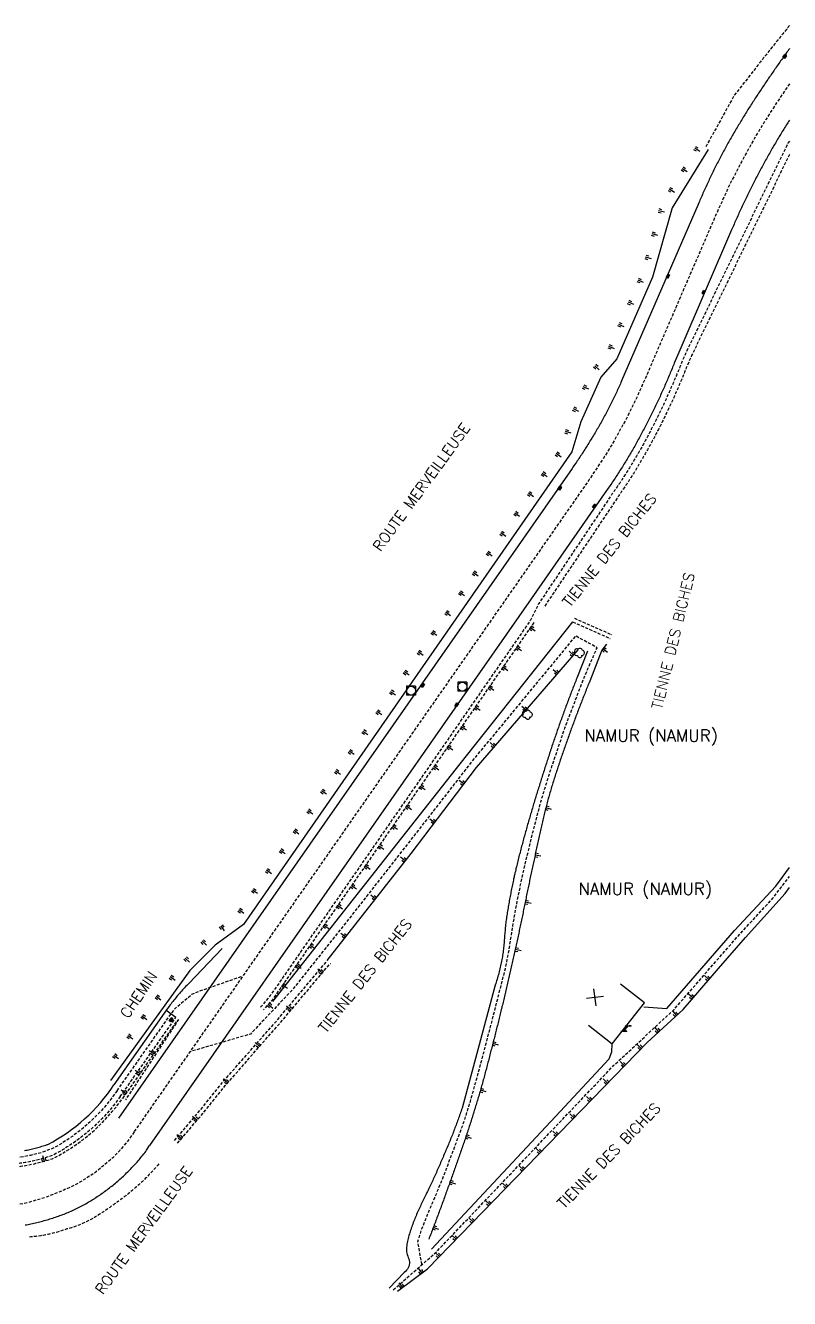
# Model space of a CAD drawing. Header units: millimetres. Extents: x 184000 to 185001, y 127000 to 128000.
# Drawn here: x 184873.5 to 185000, y 127419.3 to 127630 of the extents above; entities that cross this region are included whole.
import ezdxf
from ezdxf.enums import TextEntityAlignment as Align

# ---------------------------------------------------------------- set-up
doc = ezdxf.new("R2010")
doc.units = ezdxf.units.MM
doc.linetypes.add('DASHED', pattern=[0.75, 0.5, -0.25])
doc.layers.get('0').update_dxf_attribs({"linetype": 'CONTINUOUS'})
for name, color, linetype in [('W0001', 6, 'DASHED'), ('W0008', 7, 'CONTINUOUS'), ('W0100', 7, 'CONTINUOUS'), ('W0105', 7, 'CONTINUOUS'), ('W0112', 1, 'DASHED'), ('W0211', 2, 'CONTINUOUS'), ('W0300', 7, 'CONTINUOUS'), ('W0400', 7, 'CONTINUOUS'), ('W0420', 7, 'CONTINUOUS'), ('W0980', 7, 'CONTINUOUS'), ('W0989', 7, 'CONTINUOUS'), ('W0991', 7, 'CONTINUOUS')]:
    doc.layers.add(name, color=color, linetype=linetype)
doc.styles.get("Standard").update_dxf_attribs({"font": 'romans.shx', "width": 0.85})

# ---------------------------------------------------------------- blocks, each defined once
blk = doc.blocks.new('T400')
for p, q in [((-0.15, 0.3), (0.15, 0.3)), ((-0.15, -0.25), (-0.15, 0.3)), ((-0.15, 0.15), (0.15, 0.15)), ((-0.15, 0), (0.15, 0)), ((0.15, 0.3), (0.15, -0.25)), ((-0.15, -0.15), (0.15, -0.15)), ((-0.15, -0.25), (-0.15, -0.3)), ((-0.15, -0.3), (0.15, -0.3)), ((0.15, -0.3), (0.15, -0.25))]:
    blk.add_line(p, q)
blk = doc.blocks.new('T420')
for p, q in [((0.75, 0.75), (-0.75, 0.75)), ((-0.75, 0.75), (-0.75, -0.75)), ((0.75, 0.75), (0.75, -0.75)), ((0.75, -0.75), (-0.75, -0.75))]:
    blk.add_line(p, q)
blk.add_ellipse((0, 0), major_axis=(-0.53, 0.53), ratio=1, start_param=3.926991, end_param=10.210176)
blk = doc.blocks.new('T300')
for p, q in [((-0.8, 0.51), (-0.86, 0.34)), ((-0.86, 0.34), (-0.86, 0.17)), ((-0.86, 0.17), (-0.74, 0.06)), ((-0.69, 0.63), (-0.8, 0.51)), ((-0.8, -0.06), (-0.74, 0.06)), ((-0.74, 0.06), (-0.69, 0.11)), ((-0.57, 0.69), (-0.69, 0.63)), ((-0.46, 0.69), (-0.57, 0.69)), ((-0.29, 0.63), (-0.46, 0.69)), ((-0.29, 0.63), (-0.17, 0.74)), ((-0.23, 0.57), (-0.29, 0.63)), ((-0.17, 0.74), (-0.06, 0.8)), ((-0.06, 0.8), (0.06, 0.8)), ((0.06, 0.8), (0.23, 0.74)), ((0.23, 0.74), (0.34, 0.63)), ((0.34, 0.63), (0.4, 0.51)), ((0.46, 0.46), (0.34, 0.46)), ((0.4, 0.51), (0.4, 0.46)), ((0.57, 0.4), (0.46, 0.46)), ((0.57, 0.4), (0.69, 0.29)), ((0.69, 0.29), (0.74, 0.17)), ((0.74, 0.06), (0.69, -0.17)), ((0.74, 0.17), (0.74, 0.06)), ((-0.8, -0.17), (-0.8, -0.06)), ((-0.8, -0.23), (-0.8, -0.17)), ((-0.74, -0.34), (-0.8, -0.23)), ((-0.69, -0.4), (-0.74, -0.34)), ((-0.51, -0.46), (-0.69, -0.4)), ((-0.4, -0.46), (-0.51, -0.46)), ((-0.4, -0.46), (-0.34, -0.46)), ((-0.34, -0.46), (-0.34, -0.4)), ((-0.34, -0.51), (-0.34, -0.46)), ((-0.29, -0.63), (-0.34, -0.51)), ((-0.17, -0.74), (-0.29, -0.63)), ((-0.06, -0.8), (-0.17, -0.74)), ((0.06, -0.8), (-0.06, -0.8)), ((0.17, -0.74), (0.06, -0.8)), ((0.23, -0.69), (0.17, -0.74)), ((0.29, -0.46), (0.23, -0.46)), ((0.29, -0.63), (0.23, -0.69)), ((0.46, -0.4), (0.29, -0.46)), ((0.34, -0.51), (0.29, -0.63)), ((0.34, -0.51), (0.34, -0.46)), ((0.57, -0.34), (0.46, -0.4)), ((0.63, -0.29), (0.57, -0.34)), ((0.69, -0.17), (0.63, -0.29))]:
    blk.add_line(p, q)
blk = doc.blocks.new('t105o')
for p, q in [((-0.5, 0), (0.5, 0)), ((0.5, 0), (0.2, 0.1)), ((0.5, 0), (0.2, -0.1))]:
    blk.add_line(p, q)
blk = doc.blocks.new('t211o')
at = {"color": 0, "linetype": 'Continuous'}
for p, q in [((-0.29, 0.5), (-0.29, 0)), ((0, 1), (0, 0)), ((0.29, 0.5), (0.29, 0))]:
    blk.add_line(p, q, dxfattribs=at)
blk = doc.blocks.new('t991o')
at = {"color": 0, "linetype": 'Continuous'}
for p, q in [((-1, 1), (1, -1)), ((-1, -1), (1, 1))]:
    blk.add_line(p, q, dxfattribs=at)

msp = doc.modelspace()

# ---------------------------------------------------------------- linework, layer by layer
at = {"layer": 'W0001', "flags": 128}
for points in [[(185000, 127620.4), (185000, 127620.4), (184997.84, 127617.21), (184996.09, 127614.48), (184994.48, 127611.85), (184992.03, 127607.49), (184989.92, 127603.34), (184987.82, 127598.72), (184985.09, 127592.41), (184981.15, 127583.3), (184978.58, 127577.35), (184976.4, 127572.26), (184974.69, 127568.44), (184973.11, 127565.2), (184971.14, 127561.61), (184969.36, 127558.66), (184966.78, 127554.79), (184962.94, 127549.28), (184946.22, 127525.32), (184891.49, 127446.93)], [(184891.47, 127446.89), (184890.51, 127445.46), (184889.1, 127443.81), (184887.94, 127442.6), (184884.93, 127440.05), (184882.23, 127438.39), (184879.83, 127437.23), (184877.07, 127436.12), (184874.21, 127435.26), (184871.18, 127434.6), (184867.88, 127434.3), (184865.5, 127434.24), (184862.56, 127434.13), (184843.61, 127433.42), (184840.6, 127433.3), (184837.18, 127433.02), (184833.53, 127432.32), (184830.49, 127431.44), (184825.93, 127429.5), (184822.28, 127427.62), (184818.64, 127425.5), (184810.33, 127420.38), (184806.9, 127418.06), (184804.17, 127416.02), (184801.89, 127413.96), (184798.9, 127410.8), (184796.37, 127407.87), (184772.54, 127378.86), (184769.59, 127375.29), (184766.91, 127372.06), (184764.35, 127368.98), (184762.15, 127366.44), (184758.3, 127362.02), (184752.39, 127356.44), (184712.57, 127320.61), (184710.5, 127318.8), (184708.16, 127317.44), (184705.85, 127316.61), (184702.94, 127316.23), (184699.54, 127316.73), (184696.77, 127317.83), (184694.38, 127319.8), (184692.66, 127322.14), (184691.68, 127324.48), (184691.19, 127327.52), (184691.36, 127329.79), (184692.27, 127332.86), (184693.96, 127335.52), (184695.78, 127337.66), (184702.1, 127344.36), (184780.43, 127426.73), (184820.8, 127469.4), (184824.12, 127473.63), (184827.51, 127479.6), (184831.13, 127487.76), (184832.8, 127492.69), (184834.89, 127502.18), (184835.39, 127510.6), (184835.2, 127516.51), (184834.3, 127522.44), (184832.56, 127528.73), (184831.08, 127532.99), (184829.07, 127537.74), (184827.1, 127541.62), (184824.95, 127545.19), (184821.54, 127549.73), (184817.56, 127553.98), (184812.38, 127558.56), (184808.05, 127561.85), (184803.96, 127564.52), (184799.4, 127567.01), (184794.88, 127569.06), (184789.32, 127570.79), (184783.36, 127571.9), (184778.2, 127572.44), (184771.36, 127572.62), (184765.39, 127572.15), (184758.5, 127571.19), (184753.97, 127569.99), (184748.72, 127567.96), (184744.81, 127566.1), (184741.53, 127564.26), (184737.78, 127561.9), (184733.48, 127558.87), (184725.7, 127551.79), (184717.28, 127543.15), (184660.3, 127484.49), (184652.75, 127476.71), (184639.48, 127462.74), (184627.77, 127450.69), (184622.35, 127445.07), (184615.48, 127439.4), (184599.98, 127429.25), (184592, 127426.18), (184582.46, 127423.46), (184570.9, 127422.81), (184561.12, 127423.12), (184552.09, 127424.26), (184539.79, 127427.89), (184529.96, 127431.95), (184520.69, 127435.79), (184509.85, 127440.28), (184430.43, 127473.24)], [(184939.13, 127424.92), (184938.46, 127428.71), (184939.13, 127430.86), (184940.06, 127433.21), (184941.28, 127436.04), (184942.98, 127440.21), (184946.08, 127448.48), (184947.15, 127451.91), (184948.38, 127456.31), (184949.33, 127459.86), (184950.69, 127465.05), (184951.82, 127469.46), (184952.96, 127473.93), (184953.6, 127477.19), (184954.17, 127480.95), (184954.96, 127485.31), (184955.85, 127489.58), (184957.39, 127496.06), (184958.84, 127501.55), (184960.12, 127505.81), (184962.8, 127513.73), (184965.86, 127521.78), (184968.13, 127527.04), (184964.56, 127529), (184961.04, 127524.71), (184953.52, 127515.61), (184947.77, 127508.68), (184939.36, 127497.88), (184926.58, 127481.56), (184917.64, 127470.36), (184910.73, 127463.08), (184900.72, 127460.15)], [(184934.4, 127420.77), (184941.48, 127426.97), (184946.77, 127432.53), (184970.91, 127457.91), (184980.89, 127467.17), (184991.24, 127479.04), (184997.28, 127485.63), (185000, 127489.17)], [(184888.67, 127453.71), (184897.27, 127465.96), (184898.31, 127467.37), (184901.06, 127469.69), (184902.36, 127470.22), (184909.5, 127472.73)], [(184888.67, 127453.71), (184887.01, 127451.51), (184885.59, 127449.91), (184884.19, 127448.53), (184882.76, 127447.3), (184881.32, 127446.2), (184879.39, 127444.92), (184878.23, 127444.25), (184876.17, 127443.45), (184874.31, 127442.99), (184872.56, 127442.67), (184870.56, 127442.48), (184867.71, 127442.38), (184865.05, 127442.42), (184860.49, 127442.79), (184841.55, 127444.54), (184836.16, 127445.21), (184832.44, 127446.15), (184831.31, 127446.49), (184829.9, 127446.81), (184827.78, 127447.12), (184825.9, 127447.21), (184823.39, 127447.12), (184821.68, 127446.9), (184820.39, 127446.63), (184818.76, 127446.16), (184817.14, 127445.53), (184815.48, 127444.72), (184813.64, 127443.61), (184811.52, 127442.27), (184800.43, 127435.28), (184798.34, 127434.1), (184796.54, 127433.19), (184794.57, 127432.24), (184784.29, 127430.81)]]:
    msp.add_lwpolyline(points, dxfattribs=at)
at = {"layer": 'W0008', "flags": 128}
for points in [[(185000, 127626.21), (184999.99, 127626.19), (184999.84, 127625.99), (184999.69, 127625.79), (184999.55, 127625.59), (184999.4, 127625.38), (184999.25, 127625.18), (184999.1, 127624.98), (184998.96, 127624.77), (184998.81, 127624.57), (184998.67, 127624.36), (184998.52, 127624.16), (184998.38, 127623.96), (184998.24, 127623.76), (184998.09, 127623.55), (184997.95, 127623.35), (184997.81, 127623.14), (184997.67, 127622.94), (184997.52, 127622.74), (184997.38, 127622.53), (184997.24, 127622.33), (184997.1, 127622.12), (184996.96, 127621.92), (184996.82, 127621.71), (184996.67, 127621.51), (184996.53, 127621.3), (184996.39, 127621.1), (184996.25, 127620.89), (184996.11, 127620.69), (184995.98, 127620.48), (184995.84, 127620.28), (184995.7, 127620.07), (184995.56, 127619.86), (184995.42, 127619.66), (184995.28, 127619.45), (184995.15, 127619.24), (184995.01, 127619.04), (184994.87, 127618.83), (184994.73, 127618.62), (184994.6, 127618.41), (184994.46, 127618.21), (184994.33, 127618), (184994.19, 127617.79), (184994.06, 127617.58), (184993.92, 127617.37), (184993.79, 127617.16), (184993.65, 127616.95), (184993.52, 127616.74), (184993.39, 127616.53), (184993.25, 127616.32), (184993.12, 127616.11), (184992.99, 127615.9), (184992.86, 127615.69), (184992.73, 127615.48), (184992.6, 127615.27), (184992.46, 127615.06), (184992.33, 127614.85), (184992.2, 127614.63), (184992.08, 127614.42), (184991.95, 127614.21), (184991.82, 127614), (184991.69, 127613.78), (184991.56, 127613.57), (184991.43, 127613.36), (184991.31, 127613.14), (184991.18, 127612.93), (184991.05, 127612.72), (184990.93, 127612.5), (184990.8, 127612.29), (184990.68, 127612.07), (184990.55, 127611.86), (184990.43, 127611.64), (184990.31, 127611.42), (184990.18, 127611.21), (184990.06, 127610.99), (184989.94, 127610.77), (184989.81, 127610.55), (184989.69, 127610.33), (184989.57, 127610.11), (184989.45, 127609.9), (184989.33, 127609.68), (184989.21, 127609.45), (184989.09, 127609.23), (184988.97, 127609.01), (184988.85, 127608.79), (184988.74, 127608.57), (184988.62, 127608.35), (184988.5, 127608.13), (184988.39, 127607.91), (184988.27, 127607.68), (184988.16, 127607.46), (184988.04, 127607.24), (184987.93, 127607.01), (184987.81, 127606.79), (184987.7, 127606.57), (184987.59, 127606.34), (184987.48, 127606.12), (184987.37, 127605.89), (184987.26, 127605.67), (184987.15, 127605.44), (184987.04, 127605.22), (184986.93, 127604.99), (184986.82, 127604.77), (184986.71, 127604.54), (184986.61, 127604.31), (184986.5, 127604.09), (184986.39, 127603.86), (184986.29, 127603.63), (184986.18, 127603.4), (184986.08, 127603.18), (184985.98, 127602.95), (184985.87, 127602.72), (184985.77, 127602.49), (184985.67, 127602.26), (184985.57, 127602.03), (184985.47, 127601.8), (184985.36, 127601.57), (184985.27, 127601.34), (184985.17, 127601.11), (184985.07, 127600.88), (184984.97, 127600.65), (184984.87, 127600.42), (184972.18, 127571.19), (184972.08, 127570.96), (184971.99, 127570.73), (184971.89, 127570.51), (184971.79, 127570.28), (184971.69, 127570.06), (184971.58, 127569.83), (184971.48, 127569.61), (184971.38, 127569.38), (184971.27, 127569.16), (184971.17, 127568.94), (184971.06, 127568.71), (184970.96, 127568.49), (184970.85, 127568.27), (184970.74, 127568.05), (184970.64, 127567.83), (184970.53, 127567.61), (184970.42, 127567.39), (184970.3, 127567.16), (184970.19, 127566.95), (184970.08, 127566.73), (184969.97, 127566.51), (184969.85, 127566.29), (184969.74, 127566.07), (184969.62, 127565.85), (184969.51, 127565.63), (184969.39, 127565.42), (184969.27, 127565.2), (184969.15, 127564.98), (184969.03, 127564.77), (184968.91, 127564.55), (184968.79, 127564.33), (184968.66, 127564.11), (184968.54, 127563.9), (184968.42, 127563.68), (184968.29, 127563.46), (184968.17, 127563.25), (184968.04, 127563.03), (184967.91, 127562.81), (184967.79, 127562.6), (184967.66, 127562.38), (184967.53, 127562.17), (184967.4, 127561.95), (184967.27, 127561.74), (184967.14, 127561.53), (184967.01, 127561.31), (184966.88, 127561.1), (184966.75, 127560.89), (184966.62, 127560.67), (184966.48, 127560.46), (184966.35, 127560.25), (184966.21, 127560.04), (184966.08, 127559.83), (184965.94, 127559.62), (184965.81, 127559.41), (184965.67, 127559.2), (184965.54, 127558.99), (184965.4, 127558.78), (184965.26, 127558.57), (184965.12, 127558.36), (184964.98, 127558.16), (184964.84, 127557.95), (184964.7, 127557.74), (184964.56, 127557.53), (184964.42, 127557.33), (184964.28, 127557.12), (184964.13, 127556.92), (184963.99, 127556.71), (184888.9, 127449.16)], [(185000, 127614.38), (184999.99, 127614.36), (184999.85, 127614.15), (184999.72, 127613.94), (184999.59, 127613.73), (184999.45, 127613.52), (184999.32, 127613.31), (184999.19, 127613.1), (184999.06, 127612.89), (184998.93, 127612.68), (184998.8, 127612.47), (184998.67, 127612.26), (184998.54, 127612.05), (184998.41, 127611.84), (184998.28, 127611.63), (184998.15, 127611.42), (184998.03, 127611.2), (184997.9, 127610.99), (184997.77, 127610.78), (184997.65, 127610.56), (184997.52, 127610.35), (184997.4, 127610.14), (184997.27, 127609.92), (184997.15, 127609.71), (184997.02, 127609.49), (184996.9, 127609.28), (184996.78, 127609.06), (184996.66, 127608.84), (184996.53, 127608.62), (184996.41, 127608.4), (184996.29, 127608.18), (184996.17, 127607.96), (184996.04, 127607.74), (184995.92, 127607.52), (184995.8, 127607.3), (184995.68, 127607.08), (184995.56, 127606.85), (184995.44, 127606.63), (184995.32, 127606.41), (184995.2, 127606.19), (184995.09, 127605.96), (184994.97, 127605.74), (184994.85, 127605.52), (184994.73, 127605.3), (184994.62, 127605.07), (184994.5, 127604.85), (184994.39, 127604.62), (184994.27, 127604.4), (184994.16, 127604.18), (184994.04, 127603.95), (184993.93, 127603.73), (184993.81, 127603.5), (184993.7, 127603.28), (184993.59, 127603.05), (184993.48, 127602.83), (184993.36, 127602.6), (184993.25, 127602.37), (184993.14, 127602.15), (184993.03, 127601.92), (184992.92, 127601.69), (184992.81, 127601.47), (184992.7, 127601.24), (184992.59, 127601.01), (184992.49, 127600.79), (184992.38, 127600.56), (184992.27, 127600.33), (184992.16, 127600.1), (184992.06, 127599.87), (184991.95, 127599.65), (184991.84, 127599.42), (184991.74, 127599.19), (184991.63, 127598.96), (184991.53, 127598.73), (184991.43, 127598.5), (184991.32, 127598.27), (184991.22, 127598.04), (184991.12, 127597.81), (184991.01, 127597.58), (184990.91, 127597.35), (184990.81, 127597.12), (184990.71, 127596.89), (184990.61, 127596.66), (184990.51, 127596.42), (184990.41, 127596.19), (184981.83, 127576.28), (184980.91, 127574.16), (184980.82, 127573.93), (184980.73, 127573.7), (184980.64, 127573.46), (184980.54, 127573.23), (184980.45, 127573), (184980.35, 127572.77), (184980.26, 127572.54), (184980.16, 127572.31), (184980.06, 127572.07), (184979.97, 127571.84), (184979.87, 127571.61), (184979.77, 127571.38), (184979.67, 127571.15), (184979.57, 127570.92), (184979.47, 127570.69), (184979.37, 127570.46), (184979.27, 127570.23), (184979.17, 127570), (184979.07, 127569.78), (184978.97, 127569.55), (184978.87, 127569.32), (184978.76, 127569.09), (184978.66, 127568.86), (184978.56, 127568.64), (184978.45, 127568.41), (184978.35, 127568.18), (184978.24, 127567.95), (184978.13, 127567.73), (184978.03, 127567.5), (184977.92, 127567.28), (184977.81, 127567.05), (184977.7, 127566.82), (184977.6, 127566.6), (184977.49, 127566.37), (184977.38, 127566.15), (184977.27, 127565.92), (184977.16, 127565.7), (184977.05, 127565.47), (184976.93, 127565.25), (184976.82, 127565.03), (184976.71, 127564.8), (184976.6, 127564.58), (184976.48, 127564.36), (184976.37, 127564.13), (184976.25, 127563.91), (184976.14, 127563.69), (184976.02, 127563.47), (184975.91, 127563.24), (184975.79, 127563.02), (184975.67, 127562.8), (184975.56, 127562.58), (184975.44, 127562.36), (184975.32, 127562.14), (184975.2, 127561.92), (184975.08, 127561.7), (184974.96, 127561.48), (184974.84, 127561.27), (184974.72, 127561.05), (184974.6, 127560.83), (184974.48, 127560.61), (184974.36, 127560.4), (184974.23, 127560.18), (184974.11, 127559.97), (184973.98, 127559.75), (184973.86, 127559.54), (184973.74, 127559.32), (184973.61, 127559.11), (184973.48, 127558.89), (184973.36, 127558.68), (184973.23, 127558.47), (184973.1, 127558.25), (184972.97, 127558.04), (184972.84, 127557.83), (184972.71, 127557.62), (184972.58, 127557.41), (184972.45, 127557.2), (184972.32, 127556.99), (184972.19, 127556.78), (184972.05, 127556.57), (184971.92, 127556.36), (184971.79, 127556.15), (184971.65, 127555.94), (184971.52, 127555.73), (184971.38, 127555.52), (184971.25, 127555.31), (184971.11, 127555.11), (184970.97, 127554.9), (184970.83, 127554.69), (184970.69, 127554.49), (184970.56, 127554.28), (184970.42, 127554.07), (184970.28, 127553.87), (184970.14, 127553.66), (184969.99, 127553.46), (184969.85, 127553.26), (184969.71, 127553.05), (184957.21, 127535.14), (184894.03, 127444.63)], [(184906.08, 127477.26), (184900.54, 127471.47), (184900.36, 127471.3), (184900.19, 127471.12), (184900.01, 127470.93), (184899.84, 127470.75), (184899.67, 127470.57), (184899.5, 127470.38), (184899.33, 127470.19), (184899.16, 127470.01), (184899, 127469.81), (184898.84, 127469.63), (184898.68, 127469.44), (184898.52, 127469.25), (184898.37, 127469.06), (184898.21, 127468.87), (184898.06, 127468.68), (184897.91, 127468.48), (184897.75, 127468.29), (184897.6, 127468.09), (184897.45, 127467.9), (184897.31, 127467.7), (184897.16, 127467.51), (184897.01, 127467.31), (184896.87, 127467.11), (184888.15, 127454.67)], [(184896.8, 127467.02), (184898.41, 127465.87)], [(184873.44, 127431.49), (184873.68, 127431.53), (184873.92, 127431.58), (184874.17, 127431.62), (184874.41, 127431.67), (184874.65, 127431.73), (184874.89, 127431.78), (184875.13, 127431.83), (184875.38, 127431.89), (184875.62, 127431.95), (184875.86, 127432.01), (184876.1, 127432.07), (184876.34, 127432.13), (184876.58, 127432.2), (184876.82, 127432.27), (184877.06, 127432.33), (184877.29, 127432.4), (184877.53, 127432.48), (184877.77, 127432.55), (184878.01, 127432.63), (184878.24, 127432.7), (184878.48, 127432.78), (184878.72, 127432.86), (184878.95, 127432.94), (184879.19, 127433.03), (184879.42, 127433.11), (184879.66, 127433.2), (184879.89, 127433.29), (184880.12, 127433.38), (184880.36, 127433.48), (184880.59, 127433.57), (184880.81, 127433.67), (184881.04, 127433.77), (184881.27, 127433.87), (184881.49, 127433.98), (184881.72, 127434.08), (184881.94, 127434.19), (184882.16, 127434.3), (184882.38, 127434.41), (184882.6, 127434.53), (184882.82, 127434.64), (184883.04, 127434.76), (184883.26, 127434.88), (184883.47, 127435), (184883.69, 127435.12), (184883.9, 127435.25), (184884.12, 127435.37), (184884.33, 127435.5), (184884.54, 127435.63), (184884.75, 127435.76), (184884.96, 127435.89), (184885.17, 127436.03), (184885.37, 127436.17), (184885.58, 127436.3), (184885.79, 127436.44), (184885.99, 127436.59), (184886.19, 127436.73), (184886.4, 127436.87), (184886.6, 127437.02), (184886.8, 127437.17), (184887, 127437.32), (184887.2, 127437.47), (184887.4, 127437.62), (184887.6, 127437.78), (184887.8, 127437.93), (184887.99, 127438.09), (184888.19, 127438.25), (184888.38, 127438.41), (184888.57, 127438.57), (184888.76, 127438.74), (184888.95, 127438.9), (184889.14, 127439.07), (184889.33, 127439.23), (184889.51, 127439.4), (184889.7, 127439.57), (184889.88, 127439.74), (184890.06, 127439.91), (184890.24, 127440.09), (184890.42, 127440.26), (184890.6, 127440.44), (184890.77, 127440.62), (184890.95, 127440.79), (184891.12, 127440.97), (184891.29, 127441.16), (184891.46, 127441.34), (184891.63, 127441.52), (184891.8, 127441.71), (184891.97, 127441.9), (184892.13, 127442.08), (184892.3, 127442.27), (184892.46, 127442.46), (184892.62, 127442.66), (184892.78, 127442.85), (184892.94, 127443.04), (184893.1, 127443.24), (184893.26, 127443.44), (184893.41, 127443.64), (184893.56, 127443.84), (184894.03, 127444.63)]]:
    msp.add_lwpolyline(points, dxfattribs=at)
msp.add_lwpolyline([(184873.31, 127443.8), (184873.54, 127443.84), (184873.77, 127443.89), (184873.99, 127443.93), (184874.22, 127443.98), (184874.44, 127444.03), (184874.67, 127444.08), (184874.89, 127444.14), (184875.11, 127444.19), (184875.34, 127444.25), (184875.56, 127444.31), (184875.78, 127444.37), (184876, 127444.43), (184876.23, 127444.5), (184876.45, 127444.57), (184876.67, 127444.64), (184876.89, 127444.71), (184877.11, 127444.78), (184877.19, 127444.81, 0.125859), (184888.15, 127454.67)], format="xyb", dxfattribs=at)
at = {"layer": 'W0100', "flags": 128}
for points in [[(184966.7, 127464.54), (184970.63, 127461.46), (184975.96, 127468.25), (184972.02, 127471.33)], [(184972.57, 127463.57), (184973.27, 127464.42)]]:
    msp.add_lwpolyline(points, dxfattribs=at)
at = {"layer": 'W0112', "flags": 128}
for points in [[(185000, 127630.04), (184999.84, 127629.84), (184999.69, 127629.65), (184999.53, 127629.45), (184999.37, 127629.26), (184999.22, 127629.06), (184999.06, 127628.87), (184998.91, 127628.67), (184998.75, 127628.48), (184998.59, 127628.28), (184998.44, 127628.09), (184998.28, 127627.89), (184998.12, 127627.7), (184997.97, 127627.5), (184997.81, 127627.31), (184997.65, 127627.11), (184997.5, 127626.92), (184997.34, 127626.73), (184997.19, 127626.53), (184997.03, 127626.34), (184996.88, 127626.15), (184996.73, 127625.96), (184996.57, 127625.76), (184996.42, 127625.57), (184996.27, 127625.38), (184996.12, 127625.18), (184995.96, 127624.99), (184995.81, 127624.8), (184995.66, 127624.6), (184995.51, 127624.41), (184995.35, 127624.22), (184995.2, 127624.02), (184995.05, 127623.83), (184994.9, 127623.64), (184994.75, 127623.44), (184994.6, 127623.25), (184994.45, 127623.05), (184994.3, 127622.86), (184994.15, 127622.66), (184990.88, 127618.54), (184986.12, 127609.92)], [(185000, 127610.87), (184999.73, 127610.55), (184982.83, 127575.85), (184981.92, 127573.74), (184981.84, 127573.53), (184981.74, 127573.29), (184981.65, 127573.06), (184981.55, 127572.82), (184981.46, 127572.59), (184981.36, 127572.35), (184981.26, 127572.12), (184981.17, 127571.89), (184981.07, 127571.65), (184980.97, 127571.42), (184980.87, 127571.19), (184980.77, 127570.95), (184980.67, 127570.72), (184980.57, 127570.49), (184980.47, 127570.26), (184980.37, 127570.03), (184980.27, 127569.79), (184980.17, 127569.56), (184980.07, 127569.33), (184979.96, 127569.1), (184979.86, 127568.87), (184979.76, 127568.64), (184979.65, 127568.41), (184979.55, 127568.18), (184979.44, 127567.95), (184979.34, 127567.72), (184979.23, 127567.49), (184979.12, 127567.26), (184979.01, 127567.04), (184978.91, 127566.81), (184978.8, 127566.58), (184978.69, 127566.35), (184978.58, 127566.12), (184978.47, 127565.9), (184978.36, 127565.67), (184978.25, 127565.44), (184978.13, 127565.22), (184978.02, 127564.99), (184977.91, 127564.76), (184977.8, 127564.54), (184977.68, 127564.31), (184977.57, 127564.09), (184977.45, 127563.86), (184977.34, 127563.64), (184977.22, 127563.41), (184977.11, 127563.19), (184976.99, 127562.96), (184976.87, 127562.74), (184976.75, 127562.51), (184976.64, 127562.29), (184976.52, 127562.07), (184976.4, 127561.84), (184976.28, 127561.62), (184976.16, 127561.4), (184976.04, 127561.18), (184975.92, 127560.96), (184975.8, 127560.74), (184975.67, 127560.52), (184975.55, 127560.3), (184975.43, 127560.08), (184975.3, 127559.86), (184975.18, 127559.64), (184975.05, 127559.42), (184974.93, 127559.21), (184974.8, 127558.99), (184974.68, 127558.77), (184974.55, 127558.55), (184974.42, 127558.34), (184974.29, 127558.12), (184974.16, 127557.91), (184974.03, 127557.69), (184973.9, 127557.48), (184973.77, 127557.26), (184973.64, 127557.05), (184973.51, 127556.83), (184973.38, 127556.62), (184973.24, 127556.41), (184973.11, 127556.19), (184972.98, 127555.98), (184972.84, 127555.77), (184972.7, 127555.56), (184972.57, 127555.35), (184972.43, 127555.13), (184972.29, 127554.92), (184972.16, 127554.71), (184972.02, 127554.5), (184971.88, 127554.29), (184971.74, 127554.09), (184971.6, 127553.88), (184971.46, 127553.67), (184971.32, 127553.46), (184971.18, 127553.25), (184971.03, 127553.05), (184970.89, 127552.84), (184970.75, 127552.63), (184970.6, 127552.43), (184958.44, 127534.28), (184957.09, 127531.57), (184914.03, 127469.45), (184913.79, 127469.13), (184912.41, 127467.54)], [(185000, 127608.7), (184983.79, 127575.41), (184982.9, 127573.34), (184982.82, 127573.13), (184982.72, 127572.9), (184982.63, 127572.66), (184982.53, 127572.42), (184982.43, 127572.19), (184982.34, 127571.95), (184982.24, 127571.72), (184982.14, 127571.48), (184982.04, 127571.24), (184981.95, 127571.01), (184981.85, 127570.77), (184981.75, 127570.54), (184981.65, 127570.3), (184981.54, 127570.07), (184981.44, 127569.84), (184981.34, 127569.6), (184981.24, 127569.37), (184981.14, 127569.14), (184981.03, 127568.9), (184980.93, 127568.67), (184980.82, 127568.44), (184980.72, 127568.2), (184980.61, 127567.97), (184980.51, 127567.74), (184980.4, 127567.51), (184980.29, 127567.28), (184980.19, 127567.05), (184980.08, 127566.82), (184979.97, 127566.58), (184979.86, 127566.35), (184979.75, 127566.12), (184979.64, 127565.89), (184979.53, 127565.66), (184979.42, 127565.43), (184979.31, 127565.21), (184979.19, 127564.98), (184979.08, 127564.75), (184978.97, 127564.52), (184978.85, 127564.29), (184978.74, 127564.06), (184978.63, 127563.83), (184978.51, 127563.61), (184978.39, 127563.38), (184978.28, 127563.15), (184978.16, 127562.93), (184978.04, 127562.7), (184977.93, 127562.47), (184977.81, 127562.25), (184977.69, 127562.02), (184977.57, 127561.8), (184977.45, 127561.57), (184977.33, 127561.34), (184977.21, 127561.12), (184977.09, 127560.9), (184976.97, 127560.67), (184976.84, 127560.45), (184976.72, 127560.23), (184976.6, 127560), (184976.47, 127559.78), (184976.35, 127559.56), (184976.22, 127559.34), (184976.1, 127559.12), (184975.97, 127558.9), (184975.84, 127558.68), (184975.72, 127558.46), (184975.59, 127558.24), (184975.46, 127558.02), (184975.33, 127557.8), (184975.2, 127557.58), (184975.07, 127557.36), (184974.94, 127557.14), (184974.81, 127556.93), (184974.67, 127556.71), (184974.54, 127556.49), (184974.41, 127556.28), (184974.27, 127556.06), (184974.14, 127555.84), (184974, 127555.63), (184973.87, 127555.41), (184973.73, 127555.2), (184973.59, 127554.99), (184973.46, 127554.77), (184973.32, 127554.56), (184973.18, 127554.35), (184973.04, 127554.13), (184972.9, 127553.92), (184972.76, 127553.71), (184972.62, 127553.5), (184972.48, 127553.29), (184972.33, 127553.08), (184972.19, 127552.87), (184972.05, 127552.65), (184971.9, 127552.45), (184971.76, 127552.24), (184971.61, 127552.03), (184971.48, 127551.83), (184959.32, 127533.7)], [(184957.65, 127531.19), (184914.58, 127469.06), (184914.32, 127468.71), (184912.92, 127467.09)], [(184964.09, 127531.3), (184970.3, 127528.57)], [(184964.37, 127531.92), (184970.57, 127529.19)], [(184898.18, 127445.46), (184902.4, 127450.45), (184906.06, 127455), (184915.13, 127465.34), (184923.45, 127475.22)], [(184898.69, 127445.02), (184902.93, 127450.02), (184906.58, 127454.56), (184915.64, 127464.9), (184923.97, 127474.78)], [(184889.18, 127452.74), (184898.39, 127465.82)], [(184889.61, 127452.44), (184898.81, 127465.52)], [(184898.85, 127465.5), (184890.06, 127452.2)]]:
    msp.add_lwpolyline(points, dxfattribs=at)
for points in [[(184889.18, 127452.74, -0.120946), (184877.97, 127442.99), (184877.74, 127442.91), (184877.5, 127442.83), (184877.27, 127442.75), (184877.03, 127442.68), (184876.79, 127442.61), (184876.56, 127442.54), (184876.32, 127442.47), (184876.08, 127442.4), (184875.84, 127442.34), (184875.6, 127442.28), (184875.36, 127442.22), (184875.12, 127442.16), (184874.88, 127442.1), (184874.64, 127442.05), (184874.4, 127442), (184874.15, 127441.95), (184873.91, 127441.9), (184873.67, 127441.86), (184873.42, 127441.81), (184873.18, 127441.77), (184872.93, 127441.73), (184872.68, 127441.69), (184872.43, 127441.66), (184872.18, 127441.63), (184871.93, 127441.6), (184871.68, 127441.57), (184871.43, 127441.54), (184871.18, 127441.52), (184870.93, 127441.5), (184870.68, 127441.48), (184870.43, 127441.47), (184870.18, 127441.45), (184869.93, 127441.44), (184869.67, 127441.43), (184869.42, 127441.42), (184869.17, 127441.41), (184868.92, 127441.4), (184868.67, 127441.39), (184868.42, 127441.39), (184868.16, 127441.38), (184867.91, 127441.38), (184867.66, 127441.38), (184867.41, 127441.38), (184867.16, 127441.38), (184866.91, 127441.38), (184866.67, 127441.38), (184866.42, 127441.38), (184866.17, 127441.39), (184865.92, 127441.4), (184865.68, 127441.41), (184865.43, 127441.42), (184865.18, 127441.43), (184864.94, 127441.44), (184864.69, 127441.46), (184864.44, 127441.47), (184864.19, 127441.49), (184863.95, 127441.51), (184863.7, 127441.53), (184863.45, 127441.55), (184863.21, 127441.58), (184862.96, 127441.6), (184862.72, 127441.63), (184831.88, 127444.46), (184831.84, 127443.98), (184862.67, 127441.15), (184862.91, 127441.12), (184863.16, 127441.09), (184863.41, 127441.07), (184863.66, 127441.05), (184863.91, 127441.03), (184864.16, 127441.01), (184864.41, 127440.99), (184864.66, 127440.97), (184864.91, 127440.96), (184865.16, 127440.94), (184865.41, 127440.93), (184865.66, 127440.92), (184865.91, 127440.91), (184866.16, 127440.9), (184866.41, 127440.9), (184866.66, 127440.89), (184866.91, 127440.89), (184867.16, 127440.89), (184867.41, 127440.89), (184867.66, 127440.89), (184867.92, 127440.89), (184868.17, 127440.9), (184868.43, 127440.9), (184868.68, 127440.91), (184868.93, 127440.91), (184869.19, 127440.92), (184869.44, 127440.93), (184869.7, 127440.94), (184869.95, 127440.95), (184870.2, 127440.97), (184870.46, 127440.98), (184870.71, 127441), (184870.97, 127441.02), (184871.22, 127441.04), (184871.48, 127441.06), (184871.73, 127441.09), (184871.99, 127441.11), (184872.24, 127441.14), (184872.5, 127441.18), (184872.75, 127441.21), (184873.01, 127441.25), (184873.26, 127441.29), (184873.51, 127441.33), (184873.75, 127441.38), (184874, 127441.42), (184874.25, 127441.47), (184874.5, 127441.52), (184874.74, 127441.57), (184874.99, 127441.63), (184875.23, 127441.69), (184875.48, 127441.74), (184875.72, 127441.81), (184875.96, 127441.87), (184876.21, 127441.93), (184876.45, 127442), (184876.69, 127442.07), (184876.93, 127442.14), (184877.17, 127442.21), (184877.42, 127442.29), (184877.66, 127442.37), (184877.89, 127442.45), (184878.16, 127442.54, 0.121229), (184889.58, 127452.46)], [(184895.57, 127441.59), (184895.41, 127441.4), (184895.24, 127441.21), (184895.08, 127441.01), (184894.91, 127440.82), (184894.74, 127440.63), (184894.57, 127440.45), (184894.4, 127440.26), (184894.22, 127440.07), (184894.05, 127439.89), (184893.87, 127439.71), (184893.7, 127439.52), (184893.52, 127439.34), (184893.34, 127439.17), (184893.16, 127438.99), (184892.98, 127438.81), (184892.79, 127438.64), (184892.61, 127438.46), (184892.42, 127438.29), (184892.24, 127438.12), (184892.05, 127437.95), (184891.86, 127437.78), (184891.67, 127437.61), (184891.48, 127437.45), (184891.28, 127437.28), (184891.09, 127437.12), (184890.89, 127436.96), (184890.7, 127436.8), (184890.5, 127436.64), (184890.3, 127436.48), (184890.1, 127436.33), (184889.9, 127436.17), (184889.69, 127436.02), (184889.49, 127435.87), (184889.28, 127435.72), (184889.08, 127435.57), (184888.87, 127435.42), (184888.67, 127435.27), (184888.47, 127435.12, -0.000094), (184888.47, 127435.12), (184888.26, 127434.98, -0.000243), (184888.26, 127434.98), (184888.06, 127434.83), (184887.85, 127434.68), (184887.64, 127434.53), (184887.44, 127434.39), (184887.23, 127434.24), (184887.02, 127434.1), (184886.81, 127433.95), (184886.6, 127433.81), (184886.39, 127433.66), (184886.18, 127433.52), (184885.97, 127433.38), (184885.75, 127433.25), (184885.54, 127433.11), (184885.32, 127432.97), (184885.1, 127432.84), (184884.88, 127432.71), (184884.66, 127432.58), (184884.44, 127432.46), (184884.21, 127432.33), (184883.99, 127432.21), (184883.76, 127432.09), (184883.53, 127431.98), (184883.3, 127431.87), (184883.06, 127431.76), (184882.82, 127431.65), (184882.59, 127431.55), (184882.34, 127431.45), (184882.1, 127431.36), (184881.86, 127431.27), (184881.61, 127431.18), (184881.36, 127431.1), (184881.1, 127431.02), (184880.85, 127430.95), (184880.59, 127430.88), (184880.36, 127430.83, -0.074017), (184874, 127429.48, -0.074017)]]:
    msp.add_lwpolyline(points, format="xyb", dxfattribs=at)
at = {"layer": 'W0211', "flags": 128}
for points in [[(184986.55, 127609.51), (184980.54, 127599.87), (184977.3, 127588.35), (184971.39, 127574.85), (184968.76, 127571.82), (184965.43, 127564.4), (184963.97, 127559.46), (184909.59, 127481.22), (184904.89, 127477.78), (184900.69, 127473.6), (184887.55, 127455.37)], [(184914.47, 127468.48), (184945.45, 127507.79), (184964.1, 127531.3)], [(184923.44, 127475.25), (184937.33, 127492.97), (184948.16, 127507.19), (184965.02, 127526.71)], [(184969.7, 127527.63), (184968.92, 127526.64), (184966.91, 127521.48), (184966.82, 127521.25), (184966.72, 127521.02), (184966.63, 127520.79), (184966.54, 127520.56), (184966.45, 127520.33), (184966.35, 127520.1), (184966.26, 127519.87), (184966.17, 127519.63), (184966.08, 127519.4), (184965.98, 127519.17), (184965.89, 127518.94), (184965.8, 127518.71), (184965.71, 127518.48), (184965.62, 127518.25), (184965.53, 127518.01), (184965.44, 127517.78), (184965.35, 127517.55), (184965.26, 127517.32), (184965.17, 127517.09), (184965.08, 127516.86), (184964.99, 127516.62), (184964.91, 127516.39), (184964.82, 127516.16), (184964.73, 127515.93), (184964.64, 127515.69), (184964.55, 127515.46), (184964.47, 127515.23), (184964.38, 127514.99), (184964.29, 127514.76), (184964.21, 127514.53), (184964.12, 127514.29), (184964.03, 127514.06), (184963.95, 127513.83), (184963.86, 127513.59), (184963.78, 127513.36), (184963.69, 127513.13), (184963.61, 127512.89), (184963.52, 127512.66), (184963.44, 127512.43), (184963.35, 127512.19), (184963.27, 127511.96), (184963.19, 127511.72), (184963.1, 127511.49), (184963.02, 127511.25), (184962.94, 127511.02), (184962.86, 127510.79), (184962.77, 127510.55), (184962.69, 127510.32), (184962.61, 127510.08), (184962.53, 127509.85), (184962.45, 127509.61), (184962.37, 127509.38), (184962.28, 127509.14), (184962.2, 127508.91), (184962.12, 127508.67), (184962.05, 127508.44), (184961.97, 127508.21), (184961.89, 127507.97), (184961.81, 127507.74), (184961.73, 127507.51), (184961.65, 127507.27), (184961.58, 127507.04), (184961.5, 127506.8), (184961.42, 127506.57), (184961.35, 127506.34), (184961.27, 127506.1), (184961.2, 127505.87), (184961.12, 127505.63), (184961.05, 127505.4), (184960.97, 127505.16), (184960.9, 127504.93), (184960.83, 127504.69), (184960.76, 127504.45), (184960.68, 127504.22), (184960.61, 127503.98), (184960.54, 127503.75), (184960.47, 127503.51), (184960.4, 127503.27), (184960.33, 127503.04), (184960.27, 127502.8), (184960.2, 127502.56), (184960.13, 127502.33), (184960.06, 127502.09), (184960, 127501.85), (184959.93, 127501.61), (184959.87, 127501.38), (184959.8, 127501.14), (184959.74, 127500.9), (184959.68, 127500.65), (184959.62, 127500.41), (184959.55, 127500.17), (184959.49, 127499.93), (184959.43, 127499.69), (184959.37, 127499.45), (184959.31, 127499.21), (184959.26, 127498.97), (184959.2, 127498.72), (184959.14, 127498.48), (184959.08, 127498.24), (184959.03, 127498), (184958.97, 127497.76), (184958.92, 127497.51), (184958.86, 127497.27), (184958.81, 127497.03), (184958.75, 127496.79), (184958.7, 127496.54), (184958.65, 127496.3), (184958.59, 127496.06), (184958.54, 127495.82), (184958.49, 127495.57), (184958.43, 127495.33), (184958.38, 127495.09), (184958.33, 127494.84), (184958.28, 127494.6), (184958.22, 127494.36), (184958.17, 127494.11), (184958.12, 127493.87), (184958.07, 127493.63), (184958.01, 127493.39), (184957.96, 127493.14), (184957.91, 127492.9), (184957.86, 127492.66), (184957.81, 127492.41), (184957.75, 127492.17), (184957.7, 127491.93), (184957.65, 127491.68), (184957.6, 127491.44), (184957.54, 127491.2), (184957.49, 127490.96), (184957.44, 127490.71), (184957.38, 127490.47), (184957.33, 127490.23), (184957.28, 127489.98), (184957.23, 127489.74), (184957.18, 127489.5), (184957.12, 127489.25), (184957.07, 127489.01), (184957.02, 127488.77), (184956.97, 127488.52), (184956.92, 127488.28), (184956.87, 127488.04), (184956.82, 127487.79), (184956.77, 127487.55), (184956.72, 127487.31), (184956.67, 127487.06), (184956.62, 127486.82), (184956.57, 127486.58), (184956.52, 127486.33), (184956.47, 127486.09), (184956.42, 127485.84), (184956.37, 127485.6), (184956.32, 127485.36), (184956.27, 127485.11), (184956.22, 127484.87), (184956.17, 127484.63), (184956.12, 127484.38), (184956.07, 127484.14), (184956.02, 127483.9), (184955.97, 127483.65), (184955.92, 127483.41), (184955.87, 127483.16), (184955.82, 127482.92), (184955.77, 127482.68), (184955.72, 127482.43), (184955.67, 127482.19), (184955.62, 127481.95), (184955.57, 127481.7), (184955.52, 127481.46), (184955.47, 127481.22), (184955.42, 127480.97), (184955.37, 127480.73), (184955.31, 127480.49), (184955.26, 127480.24), (184955.21, 127480), (184955.16, 127479.76), (184955.11, 127479.51), (184955.06, 127479.27), (184955, 127479.03), (184954.95, 127478.78), (184954.9, 127478.54), (184954.85, 127478.3), (184954.79, 127478.05), (184954.74, 127477.81), (184954.69, 127477.57), (184954.63, 127477.33), (184954.58, 127477.08), (184954.52, 127476.84), (184954.47, 127476.6), (184954.42, 127476.35), (184954.36, 127476.11), (184954.31, 127475.87), (184954.25, 127475.63), (184954.2, 127475.38), (184954.14, 127475.14), (184954.09, 127474.9), (184954.03, 127474.65), (184953.98, 127474.41), (184953.92, 127474.17), (184953.87, 127473.93), (184953.81, 127473.68), (184953.76, 127473.44), (184953.7, 127473.2), (184953.65, 127472.95), (184953.59, 127472.71), (184953.54, 127472.47), (184953.48, 127472.23), (184953.42, 127471.98), (184953.37, 127471.74), (184953.31, 127471.5), (184953.25, 127471.26), (184953.2, 127471.01), (184953.14, 127470.77), (184953.08, 127470.53), (184953.03, 127470.29), (184952.97, 127470.04), (184952.91, 127469.8), (184952.86, 127469.56), (184952.8, 127469.32), (184952.74, 127469.08), (184952.68, 127468.83), (184952.63, 127468.59), (184952.57, 127468.35), (184952.51, 127468.11), (184952.45, 127467.86), (184952.39, 127467.62), (184952.34, 127467.38), (184952.28, 127467.14), (184952.22, 127466.9), (184952.16, 127466.65), (184952.1, 127466.41), (184952.04, 127466.17), (184951.98, 127465.93), (184951.92, 127465.69), (184951.86, 127465.45), (184951.8, 127465.2), (184951.74, 127464.96), (184951.68, 127464.72), (184951.62, 127464.48), (184951.56, 127464.24), (184951.5, 127464), (184951.44, 127463.75), (184951.38, 127463.51), (184951.32, 127463.27), (184951.25, 127463.02), (184951.19, 127462.78), (184951.13, 127462.54), (184951.07, 127462.29), (184951.01, 127462.05), (184950.95, 127461.81), (184950.88, 127461.56), (184950.82, 127461.32), (184950.76, 127461.07), (184950.7, 127460.83), (184950.64, 127460.59), (184950.57, 127460.35), (184950.51, 127460.1), (184950.45, 127459.86), (184950.39, 127459.62), (184950.32, 127459.37), (184950.26, 127459.13), (184950.2, 127458.89), (184950.13, 127458.64), (184950.07, 127458.4), (184950.01, 127458.16), (184949.94, 127457.91), (184949.88, 127457.67), (184949.81, 127457.43), (184949.75, 127457.19), (184949.68, 127456.94), (184949.62, 127456.7), (184949.55, 127456.46), (184949.49, 127456.22), (184949.42, 127455.97), (184949.36, 127455.73), (184949.29, 127455.49), (184949.22, 127455.25), (184949.16, 127455.01), (184949.09, 127454.76), (184949.02, 127454.52), (184948.95, 127454.28), (184948.88, 127454.04), (184948.82, 127453.8), (184948.75, 127453.56), (184948.68, 127453.31), (184948.61, 127453.07), (184948.54, 127452.83), (184948.47, 127452.59), (184948.4, 127452.35), (184948.32, 127452.11), (184948.25, 127451.87), (184948.18, 127451.63), (184948.11, 127451.39), (184948.03, 127451.15), (184947.96, 127450.91), (184947.89, 127450.67), (184947.81, 127450.43), (184947.74, 127450.19), (184947.67, 127449.95), (184947.59, 127449.71), (184947.51, 127449.48), (184947.44, 127449.24), (184947.36, 127449), (184947.29, 127448.76), (184947.21, 127448.52), (184947.13, 127448.29), (184947.06, 127448.05), (184946.98, 127447.81), (184946.9, 127447.57), (184946.82, 127447.34), (184946.74, 127447.1), (184946.66, 127446.86), (184946.59, 127446.62), (184946.51, 127446.39), (184946.43, 127446.15), (184946.35, 127445.91), (184946.27, 127445.68), (184946.19, 127445.44), (184946.11, 127445.2), (184946.02, 127444.97), (184945.94, 127444.73), (184945.86, 127444.5), (184945.78, 127444.26), (184945.7, 127444.02), (184945.62, 127443.79), (184945.54, 127443.55), (184945.45, 127443.31), (184945.37, 127443.08), (184945.29, 127442.84), (184945.21, 127442.61), (184945.12, 127442.37), (184945.04, 127442.14), (184944.96, 127441.9), (184944.87, 127441.66), (184944.79, 127441.43), (184944.71, 127441.19), (184944.62, 127440.96), (184944.54, 127440.72), (184944.46, 127440.49), (184944.37, 127440.25), (184944.29, 127440.02), (184944.2, 127439.78), (184944.12, 127439.55), (184944.04, 127439.31), (184943.95, 127439.07), (184943.87, 127438.84), (184943.78, 127438.6), (184943.7, 127438.37), (184943.62, 127438.13), (184943.53, 127437.9), (184943.45, 127437.66), (184943.36, 127437.43), (184943.28, 127437.19), (184943.19, 127436.96), (184943.11, 127436.72), (184943.03, 127436.48), (184942.94, 127436.24), (184942.85, 127436.01), (184942.77, 127435.77), (184942.68, 127435.53), (184942.59, 127435.29), (184942.51, 127435.05), (184942.42, 127434.82), (184942.33, 127434.58), (184942.25, 127434.34), (184942.16, 127434.1), (184942.07, 127433.87), (184941.98, 127433.63), (184941.89, 127433.39), (184941.81, 127433.15), (184941.72, 127432.92), (184941.63, 127432.68), (184941.54, 127432.44), (184941.45, 127432.21), (184941.36, 127431.97), (184941.27, 127431.73), (184941.18, 127431.5), (184941.09, 127431.26), (184941, 127431.02), (184940.91, 127430.79), (184940.82, 127430.55), (184940.73, 127430.31), (184940.64, 127430.08), (184940.54, 127429.84), (184940.45, 127429.6), (184940.36, 127429.37), (184940.27, 127429.13)], [(184966.57, 127526.44), (184964.77, 127521.98), (184964.68, 127521.75), (184964.59, 127521.52), (184964.5, 127521.29), (184964.41, 127521.06), (184964.32, 127520.82), (184964.23, 127520.59), (184964.13, 127520.36), (184964.04, 127520.13), (184963.95, 127519.9), (184963.86, 127519.66), (184963.78, 127519.43), (184963.69, 127519.2), (184963.6, 127518.97), (184963.51, 127518.73), (184963.42, 127518.5), (184963.33, 127518.27), (184963.25, 127518.03), (184963.16, 127517.8), (184963.07, 127517.57), (184962.98, 127517.33), (184962.9, 127517.1), (184962.81, 127516.87), (184962.73, 127516.63), (184962.64, 127516.4), (184962.56, 127516.17), (184962.47, 127515.93), (184962.39, 127515.7), (184962.3, 127515.46), (184962.22, 127515.23), (184962.13, 127514.99), (184962.05, 127514.76), (184961.97, 127514.52), (184961.88, 127514.29), (184961.8, 127514.06), (184961.72, 127513.82), (184961.64, 127513.59), (184961.55, 127513.35), (184961.47, 127513.11), (184961.39, 127512.88), (184961.31, 127512.64), (184961.23, 127512.41), (184961.15, 127512.17), (184961.07, 127511.94), (184960.99, 127511.7), (184960.91, 127511.47), (184960.83, 127511.23), (184960.75, 127510.99), (184960.67, 127510.76), (184960.59, 127510.52), (184960.52, 127510.28), (184960.44, 127510.05), (184960.36, 127509.81), (184960.28, 127509.57), (184960.2, 127509.33), (184960.13, 127509.09), (184960.05, 127508.85), (184959.97, 127508.61), (184959.89, 127508.37), (184959.81, 127508.14), (184959.74, 127507.9), (184959.66, 127507.66), (184959.58, 127507.42), (184959.51, 127507.18), (184959.43, 127506.94), (184959.35, 127506.7), (184959.28, 127506.46), (184959.2, 127506.22), (184959.12, 127505.98), (184959.05, 127505.74), (184958.97, 127505.5), (184958.89, 127505.26), (184958.82, 127505.02), (184958.74, 127504.78), (184958.67, 127504.54), (184958.59, 127504.3), (184958.52, 127504.06), (184958.44, 127503.82), (184958.37, 127503.58), (184958.29, 127503.34), (184958.22, 127503.1), (184958.15, 127502.86), (184958.07, 127502.62), (184958, 127502.38), (184957.92, 127502.14), (184957.85, 127501.9), (184957.78, 127501.65), (184957.71, 127501.41), (184957.63, 127501.17), (184957.56, 127500.93), (184957.49, 127500.69), (184957.42, 127500.45), (184957.35, 127500.21), (184957.27, 127499.97), (184957.2, 127499.73), (184957.13, 127499.48), (184957.06, 127499.24), (184956.99, 127499), (184956.92, 127498.76), (184956.85, 127498.52), (184956.78, 127498.28), (184956.71, 127498.04), (184956.64, 127497.79), (184956.57, 127497.55), (184956.51, 127497.31), (184956.44, 127497.07), (184956.37, 127496.83), (184956.3, 127496.58), (184956.23, 127496.34), (184956.17, 127496.1), (184956.1, 127495.86), (184956.03, 127495.61), (184955.97, 127495.37), (184955.9, 127495.13), (184955.84, 127494.88), (184955.77, 127494.64), (184955.71, 127494.4), (184955.64, 127494.16), (184955.58, 127493.91), (184955.51, 127493.67), (184955.45, 127493.42), (184955.39, 127493.18), (184955.32, 127492.94), (184955.26, 127492.69), (184955.2, 127492.45), (184955.14, 127492.21), (184955.07, 127491.96), (184955.01, 127491.72), (184954.95, 127491.47), (184954.89, 127491.23), (184954.83, 127490.98), (184954.77, 127490.74), (184954.71, 127490.5), (184954.66, 127490.25), (184954.6, 127490.01), (184954.54, 127489.77), (184954.49, 127489.53), (184954.43, 127489.29), (184954.38, 127489.04), (184954.32, 127488.8), (184954.27, 127488.56), (184954.22, 127488.31), (184954.17, 127488.07), (184954.12, 127487.83), (184954.07, 127487.59), (184954.02, 127487.34), (184953.97, 127487.1), (184953.92, 127486.85), (184953.87, 127486.61), (184953.83, 127486.37), (184953.78, 127486.12), (184953.73, 127485.88), (184953.69, 127485.63), (184953.65, 127485.39), (184953.6, 127485.15), (184953.56, 127484.9), (184953.52, 127484.66), (184953.47, 127484.41), (184953.43, 127484.17), (184953.39, 127483.92), (184953.35, 127483.68), (184953.31, 127483.43), (184953.27, 127483.19), (184953.24, 127482.94), (184953.2, 127482.69), (184953.16, 127482.45), (184953.12, 127482.2), (184953.09, 127481.95), (184953.05, 127481.7), (184953.02, 127481.45), (184952.99, 127481.2), (184952.97, 127480.94), (184952.94, 127480.69), (184952.92, 127480.44), (184952.9, 127480.18), (184952.88, 127479.93), (184952.85, 127479.68), (184952.83, 127479.43), (184952.81, 127479.17), (184952.79, 127478.92), (184952.77, 127478.67), (184952.75, 127478.41), (184952.73, 127478.16), (184952.71, 127477.91), (184952.69, 127477.65), (184952.66, 127477.4), (184952.63, 127477.15), (184952.6, 127476.9), (184952.57, 127476.65), (184952.54, 127476.39), (184952.5, 127476.14), (184952.46, 127475.89), (184952.41, 127475.64), (184952.37, 127475.39), (184952.32, 127475.14), (184952.27, 127474.89), (184952.22, 127474.64), (184952.16, 127474.39), (184952.1, 127474.14), (184952.04, 127473.89), (184951.98, 127473.64), (184951.92, 127473.39), (184951.86, 127473.15), (184951.79, 127472.9), (184951.72, 127472.65), (184951.65, 127472.41), (184951.58, 127472.16), (184951.5, 127471.92), (184951.43, 127471.67), (184951.35, 127471.43), (184951.27, 127471.19), (184945.77, 127450.81), (184945.69, 127450.58), (184945.61, 127450.34), (184945.53, 127450.11), (184945.45, 127449.88), (184945.37, 127449.65), (184945.28, 127449.41), (184945.2, 127449.18), (184945.12, 127448.95), (184945.03, 127448.72), (184944.95, 127448.49), (184944.87, 127448.26), (184944.78, 127448.03), (184944.69, 127447.79), (184944.61, 127447.56), (184944.52, 127447.33), (184944.43, 127447.1), (184944.34, 127446.87), (184944.26, 127446.64), (184944.17, 127446.41), (184944.08, 127446.19), (184943.98, 127445.95), (184943.89, 127445.72), (184943.8, 127445.49), (184943.7, 127445.26), (184943.61, 127445.02), (184943.51, 127444.79), (184943.41, 127444.56), (184943.32, 127444.33), (184943.22, 127444.1), (184943.12, 127443.87), (184943.02, 127443.64), (184942.93, 127443.41), (184942.83, 127443.18), (184942.73, 127442.95), (184942.63, 127442.72), (184942.53, 127442.49), (184942.43, 127442.26), (184942.33, 127442.03), (184942.23, 127441.8), (184942.13, 127441.57), (184942.03, 127441.34), (184941.93, 127441.11), (184941.83, 127440.88), (184941.73, 127440.65), (184941.63, 127440.42), (184941.53, 127440.19), (184941.43, 127439.96), (184941.33, 127439.74), (184941.23, 127439.51), (184941.13, 127439.29), (184941.02, 127439.06), (184940.92, 127438.84), (184940.81, 127438.61), (184940.71, 127438.39), (184940.6, 127438.16), (184940.49, 127437.94), (184940.39, 127437.72), (184940.28, 127437.5), (184940.17, 127437.27), (184940.06, 127437.05), (184939.95, 127436.83), (184939.84, 127436.6), (184939.73, 127436.38), (184939.63, 127436.16), (184939.52, 127435.94), (184939.41, 127435.71), (184939.3, 127435.49), (184939.19, 127435.27), (184939.09, 127435.04), (184938.98, 127434.82), (184938.88, 127434.6), (184938.77, 127434.37), (184938.67, 127434.15), (184938.56, 127433.92), (184938.46, 127433.7), (184938.36, 127433.47), (184938.26, 127433.24), (184938.17, 127433.02), (184938.07, 127432.79), (184937.97, 127432.56), (184937.88, 127432.33), (184937.79, 127432.1), (184937.7, 127431.87), (184937.61, 127431.64), (184937.52, 127431.4), (184937.44, 127431.17), (184937.36, 127430.94), (184937.28, 127430.7), (184937.2, 127430.46), (184937.13, 127430.23), (184937.05, 127429.99), (184936.98, 127429.75), (184936.91, 127429.51), (184936.85, 127429.27), (184936.79, 127429.03), (184936.74, 127428.78), (184936.69, 127428.54), (184936.65, 127428.29), (184936.61, 127428.05), (184936.59, 127427.8), (184936.58, 127427.55), (184936.57, 127427.3), (184936.59, 127427.05), (184936.64, 127426.81), (184936.7, 127426.57), (184936.79, 127426.33), (184936.87, 127426.1), (184936.95, 127425.86), (184937.01, 127425.62), (184937.06, 127425.38), (184937.07, 127425.13), (184937.03, 127424.87), (184936.97, 127424.62), (184936.87, 127424.39), (184936.75, 127424.17), (184936.59, 127423.98), (184936.41, 127423.8), (184936.2, 127423.64), (184933.69, 127421.01)], [(184975.87, 127467.57), (184979.7, 127467.33), (184990.87, 127480.24), (184997.74, 127487.57), (185000, 127490.67)], [(184935.11, 127420.53), (184940.04, 127424.21), (184963.79, 127448.64), (184976.4, 127461.71), (184982.38, 127467.17), (184988.24, 127473.94), (184992.69, 127479.08), (184999.28, 127486.35), (185000, 127487.37)], [(184940.73, 127427.49), (184962.01, 127450.24), (184970.11, 127458.97), (184970.56, 127460.16), (184970.63, 127461.46)]]:
    msp.add_lwpolyline(points, dxfattribs=at)

# ---------------------------------------------------------------- block references
at = {"layer": 'W0105'}
for p in [(184972.57, 127463.57), (184973.27, 127464.42)]:
    msp.add_blockref('t105o', p, dxfattribs=at)
at = {"layer": 'W0211'}
for p, rotation in [((184984.32, 127609.72), 238.0415517056321), ((184982.21, 127606.33), 238.0415517056321), ((184980.09, 127602.93), 238.0415517056321), ((184978.32, 127599.38), 254.2983331503452), ((184977.24, 127595.53), 254.2983331503452), ((184976.16, 127591.68), 254.2983331503452), ((184974.91, 127587.89), 246.3684361732035), ((184973.31, 127584.23), 246.3684361732035), ((184971.71, 127580.56), 246.3684361732035), ((184970.1, 127576.9), 246.3684361732035), ((184967.75, 127573.7), 229.0968032091702), ((184965.85, 127570.22), 245.7929737825202), ((184964.21, 127566.57), 245.7929737825202), ((184962.88, 127562.81), 253.5719783292389), ((184961.34, 127559.17), 235.1958149745785), ((184959.05, 127555.89), 235.1958149745785), ((184956.77, 127552.6), 235.1958149745785), ((184954.49, 127549.32), 235.1958149745785), ((184952.2, 127546.03), 235.1958149745785), ((184949.92, 127542.75), 235.1958149745785), ((184947.64, 127539.47), 235.1958149745785), ((184945.36, 127536.18), 235.1958149745785), ((184943.07, 127532.9), 235.1958149745785), ((184940.79, 127529.61), 235.1958149745785), ((184957.08, 127530.37), 235.2703248736683), ((184954.8, 127527.08), 235.2703248736683), ((184964.25, 127525.81), 49.16963638684107), ((184969.08, 127526.85), 231.8743061826888), ((184938.51, 127526.33), 235.1958149745785), ((184936.22, 127523.04), 235.1958149745785), ((184952.52, 127523.79), 235.2703248736683), ((184961.64, 127522.79), 49.16963638684107), ((184950.24, 127520.5), 235.2703248736683), ((184933.94, 127519.76), 235.1958149745785), ((184931.66, 127516.47), 235.1958149745785), ((184947.97, 127517.22), 235.2703248736683), ((184956.41, 127516.73), 49.16963638684107), ((184945.69, 127513.93), 235.2703248736683), ((184929.37, 127513.19), 235.1958149745785), ((184927.09, 127509.91), 235.1958149745785), ((184943.41, 127510.64), 235.2703248736683), ((184951.17, 127510.68), 49.16963638684107), ((184924.81, 127506.62), 235.1958149745785), ((184941.13, 127507.35), 235.2703248736683), ((184922.52, 127503.34), 235.1958149745785), ((184938.85, 127504.07), 235.2703248736683), ((184946.11, 127504.5), 52.69286620393975), ((184920.24, 127500.05), 235.1958149745785), ((184936.57, 127500.78), 235.2703248736683), ((184959.64, 127500.52), 255.5371146876162), ((184934.29, 127497.49), 235.2703248736683), ((184941.26, 127498.13), 52.69286620393975), ((184917.96, 127496.77), 235.1958149745785), ((184915.68, 127493.48), 235.1958149745785), ((184932.01, 127494.21), 235.2703248736683), ((184957.87, 127492.72), 257.8851918083128), ((184929.74, 127490.92), 235.2703248736683), ((184936.39, 127491.78), 51.91878857733014), ((184913.39, 127490.2), 235.1958149745785), ((184911.11, 127486.91), 235.1958149745785), ((184927.46, 127487.63), 235.2703248736683), ((184925.18, 127484.34), 235.2703248736683), ((184931.46, 127485.49), 51.91878857733014), ((184956.22, 127484.89), 258.4515544965388), ((184908.83, 127483.63), 235.1958149745785), ((184905.88, 127480.99), 216.2211138404103), ((184922.9, 127481.06), 235.2703248736683), ((184902.77, 127478.49), 224.8748337486409), ((184926.52, 127479.19), 51.91878857733014), ((184920.62, 127477.77), 235.2703248736683), ((184954.57, 127477.06), 257.4374353227765), ((184899.94, 127475.67), 224.8748337486409), ((184918.34, 127474.48), 235.2703248736683), ((184922.65, 127473.22), 49.88321646329518), ((184897.46, 127472.54), 234.2066371524926), ((184986.65, 127472.1), 49.14611832724218), ((184916.06, 127471.19), 235.2703248736683), ((184984.03, 127469.07), 49.14611832724218), ((184895.12, 127469.3), 234.2066371524926), ((184913.69, 127467.98), 229.0232426871513), ((184917.5, 127467.1), 49.88321646329518), ((184892.78, 127466.05), 234.2066371524926), ((184981.29, 127466.17), 42.34184648272928), ((184978.33, 127463.47), 42.34184648272928), ((184890.44, 127462.81), 234.2066371524926), ((184912.26, 127461.05), 48.75148469969044), ((184950.87, 127461.5), 255.73652733613), ((184975.44, 127460.72), 46.02095189120114), ((184888.1, 127459.56), 234.2066371524926), ((184894.78, 127459.81), 54.87194672162072), ((184892.48, 127456.53), 54.87194672162072), ((184972.66, 127457.84), 46.02095189120114), ((184906.99, 127455.03), 48.75148469969044), ((184969.88, 127454.96), 46.02095189120114), ((184890.18, 127453.26), 54.87194672162072), ((184948.81, 127453.77), 254.0393085757298), ((184967.11, 127452.08), 46.02095189120114), ((184901.93, 127448.84), 49.72850033634286), ((184964.33, 127449.2), 46.02095189120114), ((184899.34, 127445.79), 49.72850033634286), ((184961.54, 127446.33), 45.81718745013308), ((184946.42, 127446.13), 251.3614245158148), ((184876.59, 127442.04), 15.98207909872481), ((184958.76, 127443.46), 45.81718745013308), ((184955.97, 127440.6), 45.81718745013308), ((184943.78, 127438.58), 250.3096859744591), ((184953.18, 127437.73), 45.81718745013308), ((184950.39, 127434.86), 45.81718745013308), ((184947.6, 127431.99), 45.81718745013308), ((184941.02, 127431.07), 249.0766475775994), ((184944.82, 127429.12), 45.81718745013308), ((184942.03, 127426.25), 45.81718745013308), ((184939.12, 127423.52), 36.72763328943253), ((184935.91, 127421.13), 36.72763328943253)]:
    msp.add_blockref('t211o', p, dxfattribs=dict(at, rotation=rotation))
at = {"layer": 'W0300'}
for p in [(184965.27, 127526.15), (184956.65, 127515.93)]:
    msp.add_blockref('T300', p, dxfattribs=at)
at = {"layer": 'W0400'}
for p, rotation in [((184999.21, 127624.92), 142.1773193078135), ((184979.89, 127588.55), 336.1272280828525), ((184985.78, 127585.91), 338.8103902235407), ((184961.95, 127553.46), 144.3880841070699), ((184967.66, 127550.45), 143.781817250097), ((184939.25, 127520.82), 325.7641646095221), ((184944.88, 127517.59), 324.81898689638), ((184897.6, 127465.43), 143.834257745215)]:
    msp.add_blockref('T400', p, dxfattribs=dict(at, rotation=rotation))
at = {"layer": 'W0420'}
for p in [(184937.31, 127519.94), (184945.81, 127520.58)]:
    msp.add_blockref('T420', p, dxfattribs=at)
at = {"layer": 'W0991', "rotation": 51.87689130997064}
msp.add_blockref('t991o', (184967.79, 127469.17), dxfattribs=at)

# ---------------------------------------------------------------- texts
at = {"layer": 'W0980'}
for p in [(184977.07, 127512.35), (184976.11, 127486.98)]:
    msp.add_text('NAMUR (NAMUR)', height=2, dxfattribs=at).set_placement(p, align=Align.MIDDLE)
at = {"layer": 'W0989'}
for s, rotation, p in [('ROUTE MERVEILLEUSE', 53.997, (184939.05, 127553.62)), ('TIENNE DES BICHES', 51.3253, (184970.19, 127543.18)), ('TIENNE DES BICHES', 76.3319, (184980.72, 127528.17)), ('TIENNE DES BICHES', 51.59, (184929.73, 127472.73)), ('CHEMIN', 55.678, (184892.22, 127469.61)), ('TIENNE DES BICHES', 45.8032, (184970.09, 127442.97)), ('ROUTE MERVEILLEUSE', 53.997, (184893.07, 127430.62))]:
    msp.add_text(s, height=1.75, rotation=rotation, dxfattribs=at).set_placement(p, align=Align.MIDDLE)

doc.saveas('drawing.dxf')
